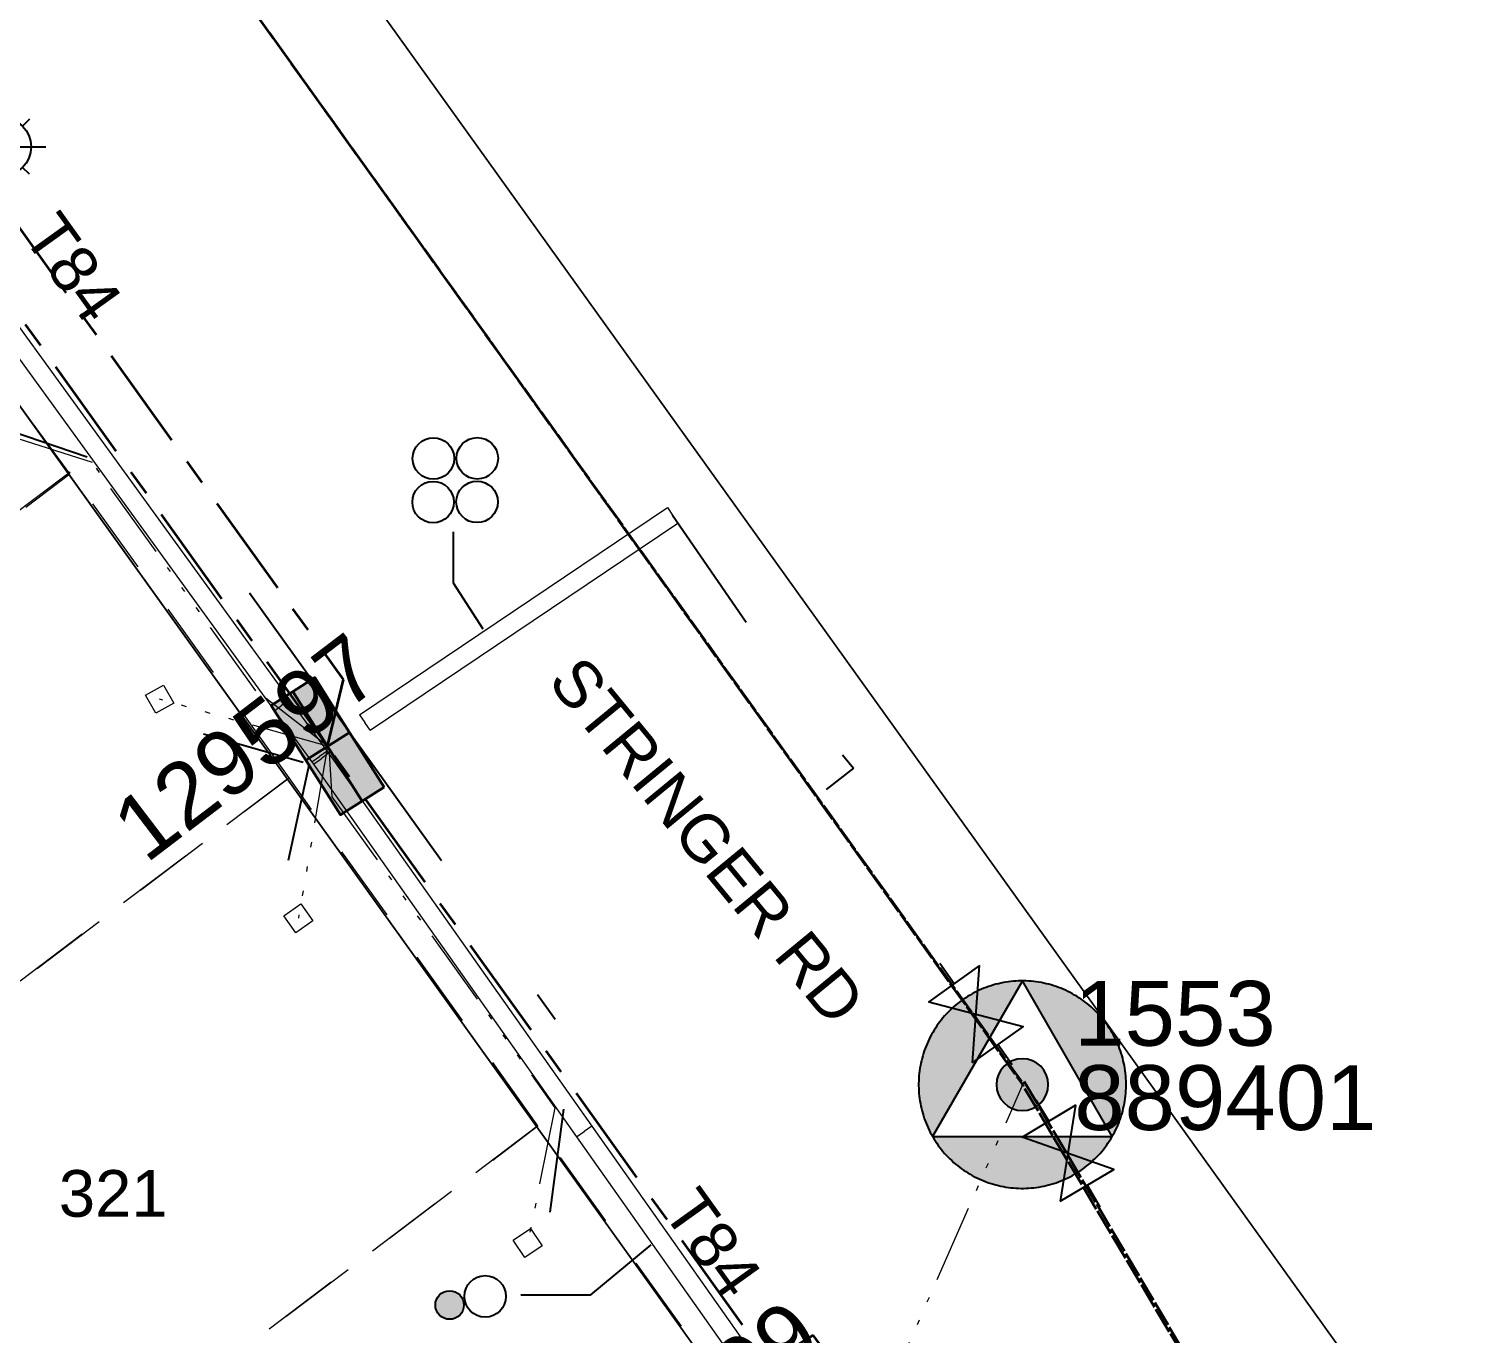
# Model space of a CAD drawing. Header units: metres. Extents: x 308278 to 310511, y 6271134 to 6272874.
# Drawn here: x 309217.1 to 309273.1, y 6272427 to 6272477.3 of the extents above; entities that cross this region are included whole.
import ezdxf
from ezdxf.enums import TextEntityAlignment as Align

# ---------------------------------------------------------------- set-up
doc = ezdxf.new("R2010")
doc.units = ezdxf.units.M
doc.set_wipeout_variables(frame=1)
for name, pattern in [('Cable Exist OH', [1, 1, 0]), ('Cable Exist UG', [7, 4, -1, 1, -1]), ('Dash', [5, 3, -2]), ('DASHED', [19.05, 12.7, -6.35]), ('DOT', [6.35, 0, -6.35]), ('PHANTOMX2', [6.6, 3, -0.75, 0.2, -0.75, 0.2, -0.75, 0.2, -0.75])]:
    doc.linetypes.add(name, pattern=pattern)
doc.layers.get('0').update_dxf_attribs({"color": 6})
for name, color, linetype, lineweight in [('_User Miscellaneous1', 30, 'Continuous', 13), ('_User_HV_Exist', 1, 'Continuous', 35), ('_User_LV_Exist', 5, 'Continuous', 35), ('_User_SL_Exist', 4, 'Continuous', 35), ('Cadastre Developer_SP_EXT', 98, 'Continuous', 15), ('Cadastre Land Parcels_SP_EXT', 118, 'Continuous', 15), ('Cadastre Roads_SP_EXT', 218, 'Continuous', 15), ('Mains_HV_EXT', 13, 'Continuous', 25), ('Mains_LV_EXT', 163, 'Continuous', 25), ('Mains_LV_SL_EXT', 135, 'Continuous', 25), ('Services_SP_EXT', 42, 'PHANTOMX2', 20)]:
    doc.layers.add(name, color=color, linetype=linetype, lineweight=lineweight)
for name, color, linetype in [('Duct_SP_EXT', 30, 'Continuous'), ('Equip_LV_EXT', 7, 'Continuous'), ('Equip_SP_SL_EXT', 7, 'Continuous'), ('Sub_SP_TR_HV_LV_EXT', 7, 'Continuous'), ('SupportsOH_SP_TR_HV_LV_SL_EXT', 7, 'Continuous'), ('SupportsUG_SP_LV_EXT', 7, 'Continuous'), ('Trench_SP_EXT', 7, 'Continuous')]:
    doc.layers.add(name, color=color, linetype=linetype)
doc.layers.add('UNKNOWN_FEATURES', color=1, linetype='DASHED', plot=False)
doc.styles.add('iecARIAL', font='arial.ttf', dxfattribs={"height": 2})
doc.styles.add('POLE_LABEL', font='arial.ttf', dxfattribs={"height": 2})
doc.styles.add('SL_LABEL', font='arial.ttf', dxfattribs={"height": 2})
doc.styles.get("Standard").update_dxf_attribs({"font": 'arial.ttf'})

# ---------------------------------------------------------------- blocks, each defined once
blk = doc.blocks.new('SUB_POLE_EXT')
at = {"linetype": 'DASHED', "transparency": 33554495}
h = blk.add_hatch(color=256, dxfattribs=at)
h.dxf.hatch_style = 1
h.paths.add_polyline_path([(0, 4), (-0.049, 4), (-0.147, 3.997), (-0.245, 3.992), (-0.343, 3.985), (-0.441, 3.976), (-0.538, 3.964), (-0.635, 3.949), (-0.732, 3.932), (-0.828, 3.913), (-0.924, 3.892), (-1.019, 3.868), (-1.114, 3.842), (-1.208, 3.813), (-1.301, 3.782), (-1.394, 3.749), (-1.485, 3.714), (-1.576, 3.676), (-1.666, 3.637), (-1.754, 3.595), (-1.842, 3.551), (-1.929, 3.504), (-2.014, 3.456), (-2.098, 3.405), (-2.181, 3.353), (-2.263, 3.298), (-2.343, 3.242), (-2.422, 3.183), (-2.499, 3.123), (-2.575, 3.061), (-2.65, 2.997), (-2.722, 2.931), (-2.794, 2.863), (-2.863, 2.794), (-2.931, 2.722), (-2.997, 2.65), (-3.061, 2.575), (-3.123, 2.499), (-3.183, 2.422), (-3.242, 2.343), (-3.298, 2.263), (-3.353, 2.181), (-3.405, 2.098), (-3.456, 2.014), (-3.504, 1.929), (-3.551, 1.842), (-3.595, 1.754), (-3.637, 1.666), (-3.676, 1.576), (-3.714, 1.485), (-3.749, 1.394), (-3.782, 1.301), (-3.813, 1.208), (-3.842, 1.114), (-3.868, 1.019), (-3.892, 0.924), (-3.913, 0.828), (-3.932, 0.732), (-3.949, 0.635), (-3.964, 0.538), (-3.976, 0.441), (-3.985, 0.343), (-3.992, 0.245), (-3.997, 0.147), (-4, 0.049), (-4, -0.049), (-3.997, -0.147), (-3.992, -0.245), (-3.985, -0.343), (-3.976, -0.441), (-3.964, -0.538), (-3.949, -0.635), (-3.932, -0.732), (-3.913, -0.828), (-3.892, -0.924), (-3.868, -1.019), (-3.842, -1.114), (-3.813, -1.208), (-3.782, -1.301), (-3.749, -1.394), (-3.714, -1.485), (-3.676, -1.576), (-3.637, -1.666), (-3.595, -1.754), (-3.551, -1.842), (-3.504, -1.929), (-3.464, -2)])
h.paths.add_polyline_path([(-1.193, 0.526), (2.554, 0.526), (2.554, 0.915), (-1.193, 0.915)], flags=9)
h.paths.add_polyline_path([(-1.18, -2.208), (0.352, -2.208), (0.352, -1.898), (-1.18, -1.898)], flags=9)
h = blk.add_hatch(color=256, dxfattribs=at)
h.dxf.hatch_style = 1
h.paths.add_polyline_path([(3.595, 1.754), (3.551, 1.842), (3.504, 1.929), (3.456, 2.014), (3.405, 2.098), (3.353, 2.181), (3.298, 2.263), (3.242, 2.343), (3.183, 2.422), (3.123, 2.499), (3.061, 2.575), (2.997, 2.65), (2.931, 2.722), (2.863, 2.794), (2.794, 2.863), (2.722, 2.931), (2.65, 2.997), (2.575, 3.061), (2.499, 3.123), (2.422, 3.183), (2.343, 3.242), (2.263, 3.298), (2.181, 3.353), (2.098, 3.405), (2.014, 3.456), (1.929, 3.504), (1.842, 3.551), (1.754, 3.595), (1.666, 3.637), (1.576, 3.676), (1.485, 3.714), (1.394, 3.749), (1.301, 3.782), (1.208, 3.813), (1.114, 3.842), (1.019, 3.868), (0.924, 3.892), (0.828, 3.913), (0.732, 3.932), (0.635, 3.949), (0.538, 3.964), (0.441, 3.976), (0.343, 3.985), (0.245, 3.992), (0.147, 3.997), (0.049, 4), (0, 4), (3.464, -2), (3.504, -1.929), (3.551, -1.842), (3.595, -1.754), (3.637, -1.666), (3.676, -1.576), (3.714, -1.485), (3.749, -1.394), (3.782, -1.301), (3.813, -1.208), (3.842, -1.114), (3.868, -1.019), (3.892, -0.924), (3.913, -0.828), (3.932, -0.732), (3.949, -0.635), (3.964, -0.538), (3.976, -0.441), (3.985, -0.343), (3.992, -0.245), (3.997, -0.147), (4, -0.049), (4, 0.049), (3.997, 0.147), (3.992, 0.245), (3.985, 0.343), (3.976, 0.441), (3.964, 0.538), (3.949, 0.635), (3.932, 0.732), (3.913, 0.828), (3.892, 0.924), (3.868, 1.019), (3.842, 1.114), (3.813, 1.208), (3.782, 1.301), (3.749, 1.394), (3.714, 1.485), (3.676, 1.576), (3.637, 1.666)])
h = blk.add_hatch(color=256, dxfattribs=at)
h.dxf.hatch_style = 1
h.paths.add_polyline_path([(3.123, -2.499), (3.183, -2.422), (3.242, -2.343), (3.298, -2.263), (3.353, -2.181), (3.405, -2.098), (3.456, -2.014), (3.464, -2), (-3.464, -2), (-3.456, -2.014), (-3.405, -2.098), (-3.353, -2.181), (-3.298, -2.263), (-3.242, -2.343), (-3.183, -2.422), (-3.123, -2.499), (-3.061, -2.575), (-2.997, -2.65), (-2.931, -2.722), (-2.863, -2.794), (-2.794, -2.863), (-2.722, -2.931), (-2.65, -2.997), (-2.575, -3.061), (-2.499, -3.123), (-2.422, -3.183), (-2.343, -3.242), (-2.263, -3.298), (-2.181, -3.353), (-2.098, -3.405), (-2.014, -3.456), (-1.929, -3.504), (-1.842, -3.551), (-1.754, -3.595), (-1.666, -3.637), (-1.576, -3.676), (-1.485, -3.714), (-1.394, -3.749), (-1.301, -3.782), (-1.208, -3.813), (-1.114, -3.842), (-1.019, -3.868), (-0.924, -3.892), (-0.828, -3.913), (-0.732, -3.932), (-0.635, -3.949), (-0.538, -3.964), (-0.441, -3.976), (-0.343, -3.985), (-0.245, -3.992), (-0.147, -3.997), (-0.049, -4), (0.049, -4), (0.147, -3.997), (0.245, -3.992), (0.343, -3.985), (0.441, -3.976), (0.538, -3.964), (0.635, -3.949), (0.732, -3.932), (0.828, -3.913), (0.924, -3.892), (1.019, -3.868), (1.114, -3.842), (1.208, -3.813), (1.301, -3.782), (1.394, -3.749), (1.485, -3.714), (1.576, -3.676), (1.666, -3.637), (1.754, -3.595), (1.842, -3.551), (1.929, -3.504), (2.014, -3.456), (2.098, -3.405), (2.181, -3.353), (2.263, -3.298), (2.343, -3.242), (2.422, -3.183), (2.499, -3.123), (2.575, -3.061), (2.65, -2.997), (2.722, -2.931), (2.794, -2.863), (2.863, -2.794), (2.931, -2.722), (2.997, -2.65), (3.061, -2.575)])
h.paths.add_polyline_path([(-1.403, -2.028), (-1.268, -2.028), (-1.268, -1.878), (-1.403, -1.878)], flags=9)
at = {"flags": 128}
for points in [[(-0.049, 4), (-0.147, 3.997), (-0.245, 3.992), (-0.343, 3.985), (-0.441, 3.976), (-0.538, 3.964), (-0.635, 3.949), (-0.732, 3.932), (-0.828, 3.913), (-0.924, 3.892), (-1.019, 3.868), (-1.114, 3.842), (-1.208, 3.813), (-1.301, 3.782), (-1.394, 3.749), (-1.485, 3.714), (-1.576, 3.676), (-1.666, 3.637), (-1.754, 3.595), (-1.842, 3.551), (-1.929, 3.504), (-2.014, 3.456), (-2.098, 3.405), (-2.181, 3.353), (-2.263, 3.298), (-2.343, 3.242), (-2.422, 3.183), (-2.499, 3.123), (-2.575, 3.061), (-2.65, 2.997), (-2.722, 2.931), (-2.794, 2.863), (-2.863, 2.794), (-2.931, 2.722), (-2.997, 2.65), (-3.061, 2.575), (-3.123, 2.499), (-3.183, 2.422), (-3.242, 2.343), (-3.298, 2.263), (-3.353, 2.181), (-3.405, 2.098), (-3.456, 2.014), (-3.504, 1.929), (-3.551, 1.842), (-3.595, 1.754), (-3.637, 1.666), (-3.676, 1.576), (-3.714, 1.485), (-3.749, 1.394), (-3.782, 1.301), (-3.813, 1.208), (-3.842, 1.114), (-3.868, 1.019), (-3.892, 0.924), (-3.913, 0.828), (-3.932, 0.732), (-3.949, 0.635), (-3.964, 0.538), (-3.976, 0.441), (-3.985, 0.343), (-3.992, 0.245), (-3.997, 0.147), (-4, 0.049), (-4, -0.049), (-3.997, -0.147), (-3.992, -0.245), (-3.985, -0.343), (-3.976, -0.441), (-3.964, -0.538), (-3.949, -0.635), (-3.932, -0.732), (-3.913, -0.828), (-3.892, -0.924), (-3.868, -1.019), (-3.842, -1.114), (-3.813, -1.208), (-3.782, -1.301), (-3.749, -1.394), (-3.714, -1.485), (-3.676, -1.576), (-3.637, -1.666), (-3.595, -1.754), (-3.551, -1.842), (-3.504, -1.929), (-3.456, -2.014), (-3.405, -2.098), (-3.353, -2.181), (-3.298, -2.263), (-3.242, -2.343), (-3.183, -2.422), (-3.123, -2.499), (-3.061, -2.575), (-2.997, -2.65), (-2.931, -2.722), (-2.863, -2.794), (-2.794, -2.863), (-2.722, -2.931), (-2.65, -2.997), (-2.575, -3.061), (-2.499, -3.123), (-2.422, -3.183), (-2.343, -3.242), (-2.263, -3.298), (-2.181, -3.353), (-2.098, -3.405), (-2.014, -3.456), (-1.929, -3.504), (-1.842, -3.551), (-1.754, -3.595), (-1.666, -3.637), (-1.576, -3.676), (-1.485, -3.714), (-1.394, -3.749), (-1.301, -3.782), (-1.208, -3.813), (-1.114, -3.842), (-1.019, -3.868), (-0.924, -3.892), (-0.828, -3.913), (-0.732, -3.932), (-0.635, -3.949), (-0.538, -3.964), (-0.441, -3.976), (-0.343, -3.985), (-0.245, -3.992), (-0.147, -3.997), (-0.049, -4), (0.049, -4), (0.147, -3.997), (0.245, -3.992), (0.343, -3.985), (0.441, -3.976), (0.538, -3.964), (0.635, -3.949), (0.732, -3.932), (0.828, -3.913), (0.924, -3.892), (1.019, -3.868), (1.114, -3.842), (1.208, -3.813), (1.301, -3.782), (1.394, -3.749), (1.485, -3.714), (1.576, -3.676), (1.666, -3.637), (1.754, -3.595), (1.842, -3.551), (1.929, -3.504), (2.014, -3.456), (2.098, -3.405), (2.181, -3.353), (2.263, -3.298), (2.343, -3.242), (2.422, -3.183), (2.499, -3.123), (2.575, -3.061), (2.65, -2.997), (2.722, -2.931), (2.794, -2.863), (2.863, -2.794), (2.931, -2.722), (2.997, -2.65), (3.061, -2.575), (3.123, -2.499), (3.183, -2.422), (3.242, -2.343), (3.298, -2.263), (3.353, -2.181), (3.405, -2.098), (3.456, -2.014), (3.504, -1.929), (3.551, -1.842), (3.595, -1.754), (3.637, -1.666), (3.676, -1.576), (3.714, -1.485), (3.749, -1.394), (3.782, -1.301), (3.813, -1.208), (3.842, -1.114), (3.868, -1.019), (3.892, -0.924), (3.913, -0.828), (3.932, -0.732), (3.949, -0.635), (3.964, -0.538), (3.976, -0.441), (3.985, -0.343), (3.992, -0.245), (3.997, -0.147), (4, -0.049), (4, 0.049), (3.997, 0.147), (3.992, 0.245), (3.985, 0.343), (3.976, 0.441), (3.964, 0.538), (3.949, 0.635), (3.932, 0.732), (3.913, 0.828), (3.892, 0.924), (3.868, 1.019), (3.842, 1.114), (3.813, 1.208), (3.782, 1.301), (3.749, 1.394), (3.714, 1.485), (3.676, 1.576), (3.637, 1.666), (3.595, 1.754), (3.551, 1.842), (3.504, 1.929), (3.456, 2.014), (3.405, 2.098), (3.353, 2.181), (3.298, 2.263), (3.242, 2.343), (3.183, 2.422), (3.123, 2.499), (3.061, 2.575), (2.997, 2.65), (2.931, 2.722), (2.863, 2.794), (2.794, 2.863), (2.722, 2.931), (2.65, 2.997), (2.575, 3.061), (2.499, 3.123), (2.422, 3.183), (2.343, 3.242), (2.263, 3.298), (2.181, 3.353), (2.098, 3.405), (2.014, 3.456), (1.929, 3.504), (1.842, 3.551), (1.754, 3.595), (1.666, 3.637), (1.576, 3.676), (1.485, 3.714), (1.394, 3.749), (1.301, 3.782), (1.208, 3.813), (1.114, 3.842), (1.019, 3.868), (0.924, 3.892), (0.828, 3.913), (0.732, 3.932), (0.635, 3.949), (0.538, 3.964), (0.441, 3.976), (0.343, 3.985), (0.245, 3.992), (0.147, 3.997), (0.049, 4)], [(0, 4), (-3.464, -2), (3.464, -2)]]:
    blk.add_lwpolyline(points, close=True, dxfattribs=at)
at = {"flags": 8}
blk.add_attdef('ASSET_NUM', text='', height=2.5, dxfattribs=at).set_placement((0, 7), align=Align.MIDDLE_CENTER)
for tag, flags, p in [('STREET_CODE', 9, (-1.378, 1.447)), ('OPERATED_BY', 9, (-1.378, 0.647)), ('NO_PHASES', 9, (-1.378, 1.047)), ('CONSTRUCTED_VOLTAGE', 9, (-1.128, 0.747)), ('ORIENTATION', 9, (-1.378, 0.247)), ('OWNED_BY', 9, (-1.378, 0.047)), ('MAINTAINED_BY', 9, (-1.378, 0.447)), ('OPERATING_VOLTAGE', 9, (-1.128, 0.347)), ('STATE', 9, (-1.378, -0.353)), ('SUBURB', 9, (-1.378, -1.153)), ('USAGE', 9, (-1.378, -0.753)), ('LEGEND', 9, (-1.378, -0.953)), ('SECONDARY_VOLTAGE', 9, (-1.128, -0.653)), ('SUBSTATION_TYPE', 9, (-1.128, -1.053)), ('STREETNAME', 9, (-1.378, -1.353)), ('LOCATION', 9, (-1.378, -1.553)), ('Z', 1, (-1.378, -1.953)), ('NOTES', 9, (-1.378, -1.753))]:
    blk.add_attdef(tag, text='', height=0.1, dxfattribs=dict(flags=flags)).set_placement(p, align=Align.MIDDLE_LEFT)
blk = doc.blocks.new('PILLAR_EXT')
blk.add_hatch(color=256).paths.add_polyline_path([(-2.5, 1), (-2.5, -1), (2.5, -1), (2.5, 1)])
for p, q in [((0, 1), (0, -1)), ((-2.5, 0), (2.5, 0))]:
    blk.add_line(p, q)
at = {"ltscale": 10}
blk.add_line((2.5, 0), (-2.5, 0), dxfattribs=at)
blk.add_lwpolyline([(-2.5, -1), (-1.25, -1), (1.25, -1), (2.5, -1), (2.5, 1), (-2.5, 1)], close=True)
at = {"width": 0.9, "flags": 8}
blk.add_attdef('ASSET_NUM', text='', height=2, rotation=90, dxfattribs=at).set_placement((-2, 4), align=Align.MIDDLE_LEFT)
for tag, p, flags in [('OWNED_BY', (0, -0.2), 9), ('STATE', (0, -0.4), 9), ('SUPPORT_TYPE', (0, -0.6), 9), ('USAGE', (0, -0.8), 9), ('LEGEND', (0, -1), 9), ('LOCATION', (0, -1.2), 9), ('STREETNAME', (0, -1.8), 9), ('NOTES', (0, -1.4), 9), ('PARENT', (0, -1.6), 9), ('SUBURB', (0, -2), 1)]:
    blk.add_attdef(tag, p, '', height=0.2, dxfattribs=dict(flags=flags))
blk = doc.blocks.new('DUCT_EXT')
blk.add_circle((0, 0.8), 0.8)
at = {"flags": 1}
blk.add_attdef('Z', (0, 0), '', height=0.2, dxfattribs=at)
at = {"flags": 9}
for tag, p in [('DUCT_CODE', (0, 0)), ('XSECT_TYPE', (0, -0.2)), ('STATE', (0, -0.6)), ('FB_REFERENCE', (0, -0.4)), ('NOTES', (0, -0.8))]:
    blk.add_attdef(tag, text='', height=0.2, dxfattribs=at).set_placement(p, align=Align.MIDDLE_LEFT)
blk = doc.blocks.new('LV_OH_LINKS_DISTFUSE_EXT')
for p, q in [((0, 0), (0.96, 0)), ((3.84, 0), (4.8, 0))]:
    blk.add_line(p, q)
blk.add_lwpolyline([(3.84, -1.2), (3.84, 1.2), (0.96, -1.2), (0.96, 1.2)], close=True)
at = {"flags": 9}
for tag, p in [('ACTUAL_STATUS', (0, 0)), ('OPERATING_VOLTAGE', (0, -0.6)), ('CONSTRUCTED_VOLTAGE', (0, -0.2)), ('NO_PHASES', (0, -0.4)), ('ORIENTATION', (0, -0.8)), ('OWNED_BY', (0, -1)), ('STATE', (0, -1.2)), ('SWITCH_TYPE', (0, -1.4)), ('USAGE', (0, -1.6)), ('NOTES', (0, -1.8))]:
    blk.add_attdef(tag, text='', height=0.2, dxfattribs=at).set_placement(p, align=Align.MIDDLE_LEFT)
at = {"flags": 1}
blk.add_attdef('Z', (0, 0), '', height=0.2, dxfattribs=at)
blk = doc.blocks.new('*U479')
at = {"transparency": 33554687, "flags": 9}
for tag, p in [('LRATECODE', (-7.4, 0)), ('LOUTREACHVOCAB', (-7.2, 0)), ('LOUTREACH', (-7, 0)), ('LANTNUMBER', (-6.6, 0)), ('LNEW', (-6.4, 0)), ('LMASTVOCAB', (-6.2, 0)), ('LMAST', (-6, 0)), ('LLAMPVOCAB', (-5.8, 0)), ('LLAMP', (-5.6, 0)), ('LEXIST', (-5.4, 0)), ('LCHARGE3PERCENT', (-5.2, 0)), ('LCHARGE3', (-5, 0)), ('LCHARGE2PERCENT', (-4.8, 0)), ('LCHARGE2', (-4.6, 0)), ('LCHARGE1PERCENT', (-4.4, 0)), ('LCHARGE1', (-4.2, 0)), ('LCATEGORY', (-4, 0)), ('LBRACKETVOCAB', (-3.8, 0)), ('LBRACKET', (-3.6, 0)), ('LKINGHEIGHT', (-3.4, 0)), ('CREPLACE', (-3.2, 0)), ('CREMOVE', (-3, 0)), ('CNUMBER', (-2.8, 0)), ('CNEW', (-2.6, 0)), ('CEXIST', (-2.4, 0)), ('USAGE', (-2.2, 0)), ('STATE', (-2, 0)), ('OWNED_BY', (-1.8, 0)), ('ORIENTATION', (-1.6, 0)), ('OPERATING_VOLTAGE', (-1.4, 0)), ('NO_PHASES', (-1.2, 0)), ('LANTERN_TYPE', (-1, 0)), ('LANTERN_PURPOSE', (-0.8, 0)), ('CONTROL_TYPE', (-0.6, 0)), ('CONSTRUCTED_VOLTAGE', (-0.4, 0))]:
    blk.add_attdef(tag, text='', height=0.001, rotation=270, dxfattribs=at).set_placement(p, align=Align.MIDDLE_LEFT)
at = {"transparency": 33554687, "style": 'SL_LABEL', "flags": 9}
blk.add_attdef('STREET_CODE', text='', height=0.001, rotation=270, dxfattribs=at).set_placement((0.001, 0), align=Align.MIDDLE_LEFT)
at = {"transparency": 33554687, "flags": 1}
blk.add_attdef('Z', (0, 0), '', height=0.001, rotation=270, dxfattribs=at)
at = {"transparency": 33554687, "width": 0.9}
blk.add_attdef('LNUMBER', text='', height=1, dxfattribs=at).set_placement((7, -1), align=Align.MIDDLE_LEFT)
at = {"transparency": 33554687, "flags": 9}
for tag, p in [('LREMOVE', (0, -7.6)), ('LREPLACE', (0, -7.8)), ('LTYPE', (0, -8)), ('LTYPEVOCAB', (0, -8.2)), ('LEGEND', (0, -8.4)), ('SUBURB', (0, -8.6)), ('STREETNAME', (0, -8.8)), ('LOCATION', (0, -9)), ('NOTES', (0, -9.2)), ('MAINTAINED_BY', (0, -9.863))]:
    blk.add_attdef(tag, text='', height=0.001, dxfattribs=at).set_placement(p, align=Align.MIDDLE_LEFT)
blk.add_attdef('OPERATED_BY', (0, -9.607), '', height=0.001, dxfattribs=at)
at = {"linetype": 'DOT', "transparency": 33554687}
blk.add_wipeout([(5.688, 0), (5.061, -1.061), (4, -1.688), (2.939, -1.061), (2.313, 0), (2.939, 1.061), (4, 1.687), (5.061, 1.061)], dxfattribs=at)
at = {"transparency": 33554687}
for p, q in [((4, 1.687), (4, 0)), ((2.939, 1.061), (3.205, 0.795)), ((5.061, 1.061), (4.795, 0.795)), ((0, 0), (4, 0)), ((4, 0), (5.688, 0)), ((4, 0), (4, -1.688)), ((2.939, -1.061), (3.205, -0.795)), ((5.061, -1.061), (4.795, -0.795))]:
    blk.add_line(p, q, dxfattribs=at)
blk.add_circle((4, 0), 1.125, dxfattribs=at)
blk = doc.blocks.new('CCP_EXT')
at = {"flags": 9}
for tag, p in [('OWNED_BY', (0, -1)), ('USAGE', (0, -1.2)), ('LEGEND', (0, -1.4)), ('LIFE_SUPPORT', (0, -1.6)), ('STATE', (0, -1.8)), ('NOTES', (0, -2))]:
    blk.add_attdef(tag, text='', height=0.2, dxfattribs=at).set_placement(p, align=Align.MIDDLE_LEFT)
at = {"transparency": 33554687}
blk.add_wipeout([(0, 0.566), (0.566, 0), (0, -0.566), (-0.566, 0)], dxfattribs=at)
blk.add_lwpolyline([(-0.566, 0), (0, 0.566), (0.566, 0), (0, -0.566), (-0.566, 0)])
at = {"flags": 1}
blk.add_attdef('Z', (0, 0), '', height=0.2, dxfattribs=at)
at = {"flags": 9}
for tag, p in [('CCP_TYPE', (0, 0)), ('OPERATING_VOLTAGE', (0, -0.6)), ('CONSTRUCTED_VOLTAGE', (0, -0.2)), ('NO_PHASES', (0, -0.4)), ('ORIENTATION', (0, -0.8))]:
    blk.add_attdef(tag, text='', height=0.2, dxfattribs=at).set_placement(p, align=Align.MIDDLE_LEFT)
blk = doc.blocks.new('POLE_EXT')
blk.add_hatch(color=256).paths.add_polyline_path([(-1, 0, 1), (1, 0, 1)])
blk.add_lwpolyline([(-1, 0, 1), (1, 0, 1)], format="xyb", close=True)
at = {"flags": 8}
blk.add_attdef('pNumber', text='', height=2, dxfattribs=at).set_placement((2.5, 2.5), align=Align.MIDDLE_CENTER)
at = {"style": 'POLE_LABEL', "flags": 9}
for tag, p in [('STRUCTURE_PLANT_NUMBER', (1.355, 0.028)), ('STREET_CODE', (1.355, -0.2))]:
    blk.add_attdef(tag, text='', height=0.2, dxfattribs=at).set_placement(p, align=Align.MIDDLE_LEFT)
at = {"flags": 9}
for tag, p in [('OWNED_BY', (1.355, -0.4)), ('PARENT', (1.355, -0.6)), ('SPECIAL_USE', (1.355, -0.8)), ('STATE', (1.355, -1)), ('USAGE', (1.355, -1.2)), ('cLV', (1.355, -1.4)), ('hDepth', (1.355, -1.6)), ('cHV', (1.355, -2)), ('hDia', (1.355, -1.8)), ('LBRACKET', (1.355, -2.2)), ('LExisting', (1.355, -2.4)), ('LANTNUMBER', (1.355, -2.6)), ('LOther', (1.355, -2.8)), ('cLinedev', (1.355, -3.4)), ('LRemove', (1.355, -3)), ('LEGEND', (1.355, -3.2)), ('pExisting', (1.355, -3.8)), ('LOCATION', (1.355, -3.6)), ('PFNUMBER', (1.355, -4)), ('pFooting', (1.355, -4.4)), ('NEWPFNUMBER', (1.355, -4.2)), ('pNew', (1.355, -4.6)), ('pRelocate', (1.355, -5)), ('pRemove', (1.355, -5.2)), ('pReplace', (1.355, -5.4)), ('pStay', (1.355, -5.6)), ('cspan', (1.355, -6)), ('STREETNAME', (1.355, -6.2)), ('pType', (1.355, -5.8)), ('SUBURB', (1.355, -6.4)), ('NOTES', (1.355, -6.6)), ('MAINTAINED_BY', (1.355, -6.814)), ('OPERATED_BY', (1.355, -7.014))]:
    blk.add_attdef(tag, text='', height=0.2, dxfattribs=at).set_placement(p, align=Align.MIDDLE_LEFT)
at = {"flags": 1}
blk.add_attdef('Z', (1.355, -7.328), '', height=0.2, dxfattribs=at)
blk = doc.blocks.new('CABLE_LARGE_EXT')
h = blk.add_hatch(color=256)
edge = h.paths.add_edge_path()
edge.add_arc((0, 0.55), 0.55, 0, 360)
blk.add_circle((0, 0.55), 0.55)
at = {"flags": 1}
blk.add_attdef('Z', (0, 0), '', height=0.2, dxfattribs=at)
at = {"flags": 9}
for tag, p in [('COND_CODE', (0, 0)), ('XSECT_SIZE', (0, -0.6)), ('STATE', (0, -0.4)), ('FB_REFERENCE', (0, -0.2)), ('NOTES', (0, -0.8))]:
    blk.add_attdef(tag, text='', height=0.2, dxfattribs=at).set_placement(p, align=Align.MIDDLE_LEFT)

msp = doc.modelspace()

# ---------------------------------------------------------------- linework, layer by layer
at = {"layer": '_User Miscellaneous1'}
for p, q in [((309229.839, 6272450.865), (309241.706, 6272458.857)), ((309241.706, 6272458.857), (309241.907, 6272458.558)), ((309230.241, 6272450.268), (309242.108, 6272458.26)), ((309242.108, 6272458.26), (309241.907, 6272458.558)), ((309227.135, 6272451.446), (309226.844, 6272451.234)), ((309227.135, 6272451.446), (309228.645, 6272449.381)), ((309226.553, 6272451.022), (309226.844, 6272451.234)), ((309226.553, 6272451.022), (309228.063, 6272448.956)), ((309229.839, 6272450.865), (309230.04, 6272450.567)), ((309230.241, 6272450.268), (309230.04, 6272450.567)), ((309227.999, 6272449.048), (309228.293, 6272449.255)), ((309228.063, 6272448.956), (309228.354, 6272449.169)), ((309228.587, 6272449.463), (309228.293, 6272449.255)), ((309228.645, 6272449.381), (309228.354, 6272449.169)), ((309228.587, 6272449.463), (309238.791, 6272435.003)), ((309238.202, 6272434.587), (309238.497, 6272434.795)), ((309238.791, 6272435.003), (309238.497, 6272434.795))]:
    msp.add_line(p, q, dxfattribs=at)
at = {"layer": '_User_HV_Exist', "linetype": 'Cable Exist OH'}
msp.add_lwpolyline([(309271.219, 6272349.149), (309278.466, 6272397.758), (309255.39, 6272436.603)], dxfattribs=at)
at = {"layer": '_User_LV_Exist', "linetype": 'Cable Exist OH', "flags": 128}
msp.add_lwpolyline([(309255.465, 6272436.726), (309278.466, 6272397.758)], dxfattribs=at)
at = {"layer": 'Cadastre Land Parcels_SP_EXT', "linetype": 'Continuous'}
for points in [[(309537.774, 6272625.839), (309582.642, 6272659.752), (309644.181, 6272706.268), (309643.005, 6272709.665), (309640.366, 6272717.377), (309636.521, 6272725.252), (309634.38, 6272730.841), (309633.91, 6272732.066), (309632.65, 6272737.223), (309630.88, 6272742.665), (309628.15, 6272750.075), (309625.323, 6272754.184), (309624.927, 6272754.405), (309579.538, 6272720.169), (309470.241, 6272637.727), (309282.912, 6272496.418), (309253.633, 6272524.326), (309217.129, 6272496.841), (309269.703, 6272423.56), (309537.774, 6272625.839)], [(309224.238, 6272384.263), (309227.655, 6272391.879), (309253.543, 6272411.446), (309210.743, 6272471.126), (309205.198, 6272471.958), (309123.399, 6272410.187), (309146.149, 6272380.087), (309168.901, 6272349.988), (309193.816, 6272368.802), (309195.042, 6272367.223), (309199.878, 6272360.832), (309200.654, 6272366.438), (309224.238, 6272384.263)]]:
    msp.add_lwpolyline(points, close=True, dxfattribs=at)
at = {"layer": 'Duct_SP_EXT'}
for points in [[(309233.45, 6272457.925), (309233.45, 6272455.95), (309234.594, 6272454.174)], [(309236.053, 6272428.499), (309238.757, 6272428.499), (309241.08, 6272430.422)]]:
    msp.add_lwpolyline(points, dxfattribs=at)
at = {"layer": 'Mains_HV_EXT', "linetype": 'Cable Exist OH'}
msp.add_lwpolyline([(309271.219, 6272349.149), (309278.466, 6272397.758), (309255.39, 6272436.603)], dxfattribs=at)
at = {"layer": 'Trench_SP_EXT', "linetype": 'Cable Exist UG'}
for points in [[(309215.549, 6272462.095), (309219.791, 6272460.66)], [(309223.818, 6272450.132), (309227.895, 6272448.975), (309227.089, 6272445.252)], [(309237.191, 6272431.687), (309237.738, 6272435.87)]]:
    msp.add_lwpolyline(points, dxfattribs=at)
at = {"layer": 'UNKNOWN_FEATURES'}
for points in [[(309241.907, 6272458.558), (309244.747, 6272454.441)], [(309248.456, 6272449.319), (309248.875, 6272448.806), (309247.826, 6272447.99)]]:
    msp.add_lwpolyline(points, dxfattribs=at)

# ---------------------------------------------------------------- block references
at = {"layer": 'Duct_SP_EXT'}
for p in [(309232.682, 6272459.947), (309234.376, 6272459.954), (309232.672, 6272458.266), (309234.367, 6272458.274)]:
    msp.add_blockref('DUCT_EXT', p, dxfattribs=at)
at = {"layer": 'Duct_SP_EXT', "rotation": 270.4568547504928}
for name, p in [('DUCT_EXT', (309233.88, 6272428.431)), ('CABLE_LARGE_EXT', (309232.759, 6272428.099))]:
    msp.add_blockref(name, p, dxfattribs=at)
at = {"layer": 'Equip_LV_EXT'}
for p, rotation in [((309255.002, 6272437.371), 125.6548414261867), ((309255.916, 6272436.019), 300.8264144723333)]:
    msp.add_blockref('LV_OH_LINKS_DISTFUSE_EXT', p, dxfattribs=dict(at, rotation=rotation))
at = {"layer": 'Sub_SP_TR_HV_LV_EXT'}
ref = msp.add_blockref('SUB_POLE_EXT', (309255.39, 6272436.603), dxfattribs=at)
ref.add_attrib('ASSET_NUM', '1553', dxfattribs={"layer": '0', "height": 2.5}).set_placement((309257.39, 6272437.353), align=Align.BOTTOM_LEFT)
at = {"layer": 'SupportsOH_SP_TR_HV_LV_SL_EXT'}
ref = msp.add_blockref('POLE_EXT', (309255.39, 6272436.603), dxfattribs=at)
ref.add_attrib('ASSET_NUM', '889401', dxfattribs={"layer": '0', "height": 2.5, "style": 'POLE_LABEL'}).set_placement((309257.39, 6272437.353), align=Align.TOP_LEFT)
at = {"layer": 'SupportsUG_SP_LV_EXT'}
ref = msp.add_blockref('PILLAR_EXT', (309228.606, 6272449.651), dxfattribs=dict(at, rotation=122.3436278474495))
ref.add_attrib('ASSET_NUM', '129597', dxfattribs={"layer": '0', "height": 2.5, "rotation": 37.3039, "style": 'iecARIAL'}).set_placement((309230.106, 6272453.151), align=Align.MIDDLE_RIGHT)

# ---------------------------------------------------------------- texts
at = {"layer": 'Cadastre Developer_SP_EXT'}
msp.add_text('321', height=1.8, dxfattribs=at).set_placement((309218.243, 6272431.509))
at = {"layer": 'Cadastre Roads_SP_EXT'}
msp.add_text('STRINGER RD', height=1.8, rotation=309.4361, dxfattribs=at).set_placement((309237.046, 6272452.132))
at = {"layer": 'Mains_LV_EXT'}
msp.add_text('T84', height=1.8, rotation=305.6462, dxfattribs=at).set_placement((309241.457, 6272431.731))

# ---------------------------------------------------------------- next in the draw order: block references
at = {"layer": 'Equip_SP_SL_EXT'}
ref = msp.add_blockref('*U479', (309212.051, 6272472.768), dxfattribs=at)
ref.add_attrib('ASSET_NUM', '250108', dxfattribs={"layer": '0', "height": 2.5, "rotation": 36.0181, "style": 'iecARIAL'}).set_placement((309213.551, 6272474.268), align=Align.TOP_RIGHT)
ref = msp.add_blockref('*U479', (309246.754, 6272424.345), dxfattribs=at)
ref.add_attrib('ASSET_NUM', '250109', dxfattribs={"layer": '0', "height": 2.5, "rotation": 36.7797, "style": 'iecARIAL'}).set_placement((309248.254, 6272425.845), align=Align.BOTTOM_RIGHT)
at = {"layer": 'Services_SP_EXT'}
for p, rotation in [((309222.129, 6272451.467), 344.343627593654), ((309227.479, 6272443.019), 80.34362773786856), ((309236.316, 6272430.496), 78.56302742139252)]:
    msp.add_blockref('CCP_EXT', p, dxfattribs=dict(at, rotation=rotation))

# ---------------------------------------------------------------- next in the draw order: linework, layer by layer
at = {"layer": '_User Miscellaneous1'}
for p, q in [((309212.196, 6272472.042), (309227.135, 6272451.446)), ((309211.613, 6272471.619), (309226.553, 6272451.022)), ((309227.999, 6272449.048), (309238.202, 6272434.587)), ((309238.202, 6272434.587), (309245.89, 6272423.695)), ((309238.791, 6272435.003), (309246.478, 6272424.11))]:
    msp.add_line(p, q, dxfattribs=at)
at = {"layer": '_User_HV_Exist', "linetype": 'Cable Exist OH'}
msp.add_lwpolyline([(309220.586, 6272485.222), (309255.39, 6272436.603)], dxfattribs=at)
at = {"layer": '_User_LV_Exist', "linetype": 'Cable Exist UG', "flags": 128}
for points in [[(309228.606, 6272449.651), (309229.222, 6272452.223), (309229.222, 6272452.223), (309208.109, 6272481.664), (309187.31, 6272500.478), (309185.225, 6272500.177)], [(309255.215, 6272412.587), (309255.938, 6272415.006), (309255.938, 6272415.006), (309248.377, 6272425.513), (309247.324, 6272426.944), (309245.637, 6272425.901), (309245.637, 6272425.901), (309228.652, 6272449.586)]]:
    msp.add_lwpolyline(points, dxfattribs=at)
at = {"layer": '_User_LV_Exist', "linetype": 'Cable Exist OH', "flags": 128}
msp.add_lwpolyline([(309255.367, 6272436.719), (309211.144, 6272498.384)], dxfattribs=at)
at = {"layer": '_User_SL_Exist', "linetype": 'Cable Exist UG', "flags": 128}
msp.add_lwpolyline([(309228.606, 6272449.651), (309212.051, 6272472.768)], dxfattribs=at)
at = {"layer": 'Cadastre Developer_SP_EXT', "linetype": 'Dash'}
for points in [[(309208.269, 6272474.335), (309203.67, 6272470.984), (309182.423, 6272454.744), (309193.013, 6272440.816), (309218.664, 6272460.153), (309208.269, 6272474.335)], [(309218.682, 6272460.225), (309193.013, 6272440.816), (309201.448, 6272429.023), (309227.117, 6272448.432), (309218.682, 6272460.225)], [(309227.117, 6272448.432), (309201.448, 6272429.023), (309204.798, 6272424.34), (309211.047, 6272415.603), (309236.716, 6272435.011), (309227.117, 6272448.432)], [(309236.716, 6272435.011), (309211.047, 6272415.603), (309219.483, 6272403.808), (309245.153, 6272423.217), (309236.716, 6272435.011)]]:
    msp.add_lwpolyline(points, close=True, dxfattribs=at)
at = {"layer": 'Cadastre Roads_SP_EXT', "linetype": 'Continuous'}
msp.add_lwpolyline([(309261.066, 6272417.086), (309269.703, 6272423.56), (309217.129, 6272496.841), (309207.248, 6272476.001), (309253.543, 6272411.446), (309261.066, 6272417.086)], close=True, dxfattribs=at)
at = {"layer": 'Mains_HV_EXT', "linetype": 'Cable Exist OH'}
msp.add_lwpolyline([(309220.586, 6272485.222), (309255.39, 6272436.603)], dxfattribs=at)
at = {"layer": 'Mains_LV_SL_EXT', "linetype": 'Cable Exist UG'}
msp.add_lwpolyline([(309228.606, 6272449.651), (309212.051, 6272472.768)], dxfattribs=at)
at = {"layer": 'Services_SP_EXT'}
for points in [[(309228.606, 6272449.651), (309225.843, 6272451.792), (309225.843, 6272451.792), (309219.537, 6272460.597), (309213.558, 6272462.486)], [(309228.606, 6272449.651), (309222.129, 6272451.467)], [(309228.606, 6272449.651), (309227.479, 6272443.019)], [(309228.652, 6272449.586), (309228.771, 6272447.704), (309228.771, 6272447.704), (309237.371, 6272435.712), (309236.316, 6272430.496)], [(309245.604, 6272414.988), (309249.45, 6272423.053), (309255.465, 6272436.726)]]:
    msp.add_lwpolyline(points, dxfattribs=at)
at = {"layer": 'UNKNOWN_FEATURES'}
msp.add_lwpolyline([(309225.595, 6272455.565), (309237.379, 6272439.133)], dxfattribs=at)

# ---------------------------------------------------------------- next in the draw order: block references
at = {"layer": '_User_LV_Exist'}
ref = msp.add_blockref('PILLAR_EXT', (309228.606, 6272449.651), dxfattribs=dict(at, rotation=122.3436278474495))
ref.add_attrib('ASSET_NUM', '129597', dxfattribs={"layer": '0', "height": 2.5, "rotation": 37.3039, "style": 'iecARIAL'}).set_placement((309230.106, 6272453.151), align=Align.MIDDLE_RIGHT)

# ---------------------------------------------------------------- next in the draw order: texts
at = {"layer": 'Mains_LV_EXT'}
msp.add_text('T84', height=1.8, rotation=305.6462, dxfattribs=at).set_placement((309216.796, 6272469.349))

doc.saveas('drawing.dxf')
